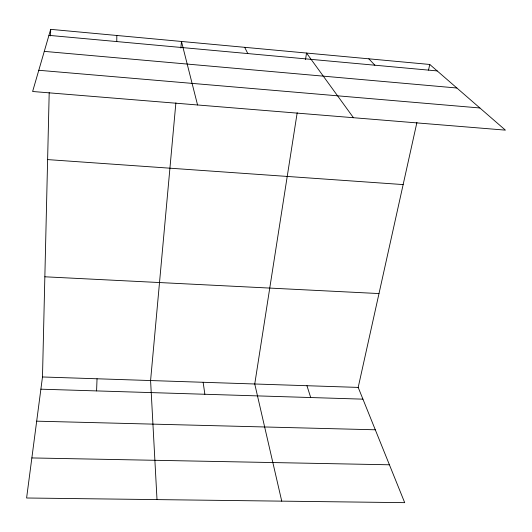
<?xml version="1.0" encoding="UTF-8"?>
<svg xmlns="http://www.w3.org/2000/svg" width="532" height="532" viewBox="0 0 532 532"><rect width="100%" height="100%" fill="white"/><g stroke="black" fill="none" stroke-linecap="round" stroke-linejoin="round"><path stroke-width="0.8" d="M116.767 41.569L116.821 35.471M416.922 122.44L358.196 387.409L404.699 502.654L26.6 497.999L42.487 376.975L49.197 92.608M50.533 35.917L50.686 29.346L429.77 64.465L505.4 130.134L32.618 91.491L50.686 29.346M96.585 390.907L97.037 378.777M175.879 102.869L150.583 380.546L157.007 499.608M180.88 48.013L181.472 41.463L197.558 104.97M297.195 112.698L254.748 383.991L281.741 501.144M305.508 59.584L306.532 53.047L353.461 117.718M428.519 70.104L429.77 64.465M31.86 457.939L389.417 464.788M36.688 421.171L375.299 429.789M40.884 389.185L362.93 399.153M42.487 376.975L358.196 387.409M44.854 276.793L378.99 293.564M47.614 159.593L403.143 184.584M38.783 70.277L479.877 107.976M44.282 51.378L456.882 88.006M48.937 35.358L437.198 70.916M368.836 58.819L374.88 65.21M244.693 47.321L247.806 53.572M306.951 385.713L310.708 397.53M203.144 382.289L204.86 394.259"/></g></svg>
